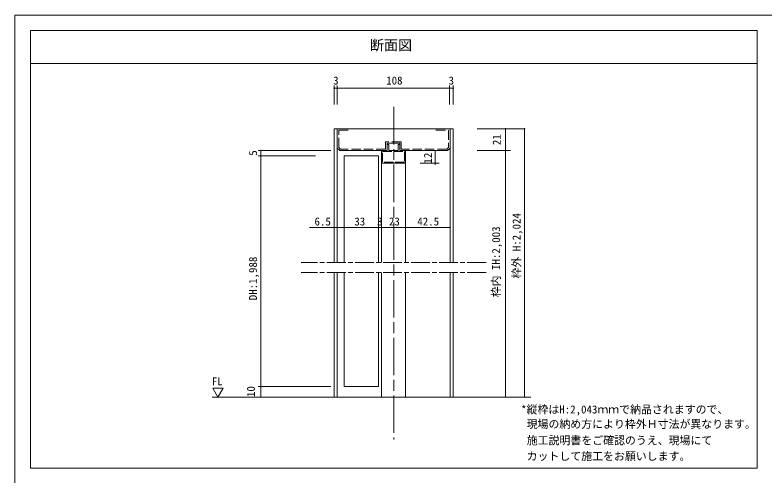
# Model space of a CAD drawing. Units: millimetres on the paper, enlarged 10 times, with parts at other scales. Extents: x -1985 to 2015, y -1370 to 1400.
# Drawn here: x -1985 to 420, y -78 to 1400 of the extents above; entities that cross this region are included whole.
import ezdxf
from ezdxf.enums import TextEntityAlignment as Align

# ---------------------------------------------------------------- set-up
doc = ezdxf.new("R2010")
doc.units = ezdxf.units.MM
doc.header["$LTSCALE"] = 10
doc.header["$PDMODE"] = 32
doc.header["$PDSIZE"] = 2
for name, pattern in [('CHAIN', [18.5, 12, -1.5, 3.5, -1.5]), ('DASHED3', [4, 3, -1]), ('USER6', [9, 6, -0.75, 1.5, -0.75])]:
    doc.linetypes.add(name, pattern=pattern)
for name, color, linetype, lineweight in [('1-1_0', 7, 'Continuous', 9), ('2-0_18', 7, 'Continuous', 9), ('8-0', 7, 'Continuous', 9)]:
    doc.layers.add(name, color=color, linetype=linetype, lineweight=lineweight)
doc.styles.add('ＭＳ ゴシック', font='')
doc.styles.get('ＭＳ ゴシック').set_extended_font_data('MS Gothic')

msp = doc.modelspace()

# ---------------------------------------------------------------- linework, layer by layer
at = {"layer": '1-1_0'}
for p, q in [((-1935, 1350), (395, 1350)), ((-1935, 1350), (395, 1350)), ((-1935, -52.5), (-1935, 1350)), ((395, -52.5), (395, 1350)), ((395, -52.5), (395, 1350)), ((395, -52.5), (395, 1350)), ((-1935, 1245), (395, 1245)), ((395, 1245), (-1935, 1245)), ((395, -52.5), (-1935, -52.5))]:
    msp.add_line(p, q, dxfattribs=at)
msp.add_lwpolyline([(-1985, -1370), (2015, -1370), (2015, 1400), (-1985, 1400)], close=True, dxfattribs=at)
for points in [[(395, -52.5), (-1935, -52.5), (-1935, 1350)], [(-1935, 1245), (395, 1245), (-1935, 1245)]]:
    msp.add_lwpolyline(points, dxfattribs=at)
at = {"layer": '2-0_18'}
for p, q in [((-961.46, 1112.83), (-961.46, 1173.98)), ((-961.46, 1165.82), (-580, 1165.82)), ((-951.46, 1112.83), (-951.46, 1173.98)), ((-591.46, 1112.83), (-591.46, 1173.98)), ((-591.46, 1112.83), (-591.46, 1173.98)), ((-580, 1112.83), (-580, 1173.98)), ((-961.46, 1035.41), (-951.46, 1035.41)), ((-951.46, 607.18), (-951.46, 1035.41)), ((-951.46, 1035.41), (-590, 1035.41)), ((-590, 1035.41), (-590, 607.18)), ((-580, 1035.41), (-590, 1035.41)), ((-580, 607.18), (-580, 1035.41)), ((-580, 607.18), (-580, 1035.41)), ((-503.4, 1035.41), (-351.18, 1035.41)), ((-412.27, 1035.41), (-412.27, 175.64)), ((-791.46, 988.74), (-791.46, 965.41)), ((-751.46, 988.74), (-791.46, 988.74)), ((-751.46, 965.41), (-751.46, 988.74)), ((-746.46, 970.41), (-746.46, 993.74)), ((-972.46, 965.41), (-1204.84, 965.41)), ((-1196.71, 175.64), (-1196.71, 965.41)), ((-943.12, 965.41), (-951.46, 973.74)), ((-791.46, 965.41), (-943.12, 965.41)), ((-791.46, 965.41), (-809.79, 965.41)), ((-809.79, 965.41), (-791.46, 965.41)), ((-809.79, 925.41), (-809.79, 965.41)), ((-791.46, 985.41), (-791.46, 965.41)), ((-791.46, 985.41), (-786.46, 985.41)), ((-786.46, 985.41), (-791.46, 985.41)), ((-786.46, 985.41), (-786.46, 965.41)), ((-756.46, 985.41), (-756.46, 965.41)), ((-751.46, 985.41), (-756.46, 985.41)), ((-756.46, 985.41), (-751.46, 985.41)), ((-751.46, 985.41), (-751.46, 965.41)), ((-751.46, 965.41), (-733.12, 965.41)), ((-751.46, 965.41), (-733.12, 965.41)), ((-598.33, 965.41), (-751.46, 965.41)), ((-733.12, 965.41), (-733.12, 925.41)), ((-637.69, 965.41), (-637.69, 919.4)), ((-590, 973.74), (-598.33, 965.41)), ((-503.4, 965.41), (-412.27, 965.41)), ((-412.27, 965.41), (-396.34, 965.41)), ((-1021.26, 948.74), (-1204.84, 948.74)), ((-929.79, 948.74), (-929.79, 607.18)), ((-771.46, 925.41), (-809.79, 925.41)), ((-809.79, 925.41), (-809.79, 607.18)), ((-733.12, 925.41), (-771.46, 925.41)), ((-733.12, 925.41), (-733.12, 607.18)), ((-685.69, 925.41), (-625.07, 925.41)), ((-951.46, 761.84), (-951.46, 718.52)), ((-590, 761.84), (-590, 718.52)), ((-1040.77, 718.52), (-590, 718.52)), ((-961.46, 175.64), (-961.46, 575.15)), ((-951.46, 175.64), (-951.46, 575.15)), ((-929.79, 208.97), (-929.79, 575.15)), ((-819.79, 208.97), (-819.79, 575.15)), ((-809.79, 175.64), (-809.79, 575.15)), ((-733.12, 175.64), (-733.12, 575.15)), ((-733.12, 175.64), (-733.12, 575.15)), ((-590, 575.15), (-590, 175.64)), ((-580, 175.64), (-580, 575.15)), ((-1350.99, 204.32), (-1334.29, 175.64)), ((-1317.8, 204.32), (-1350.99, 204.32)), ((-1334.29, 175.64), (-1317.8, 204.32)), ((-972.46, 208.97), (-1204.84, 208.97)), ((-929.79, 208.97), (-819.79, 208.97)), ((-330.63, 175.64), (-1352.37, 175.64)), ((-1021.26, 175.64), (-1328.87, 175.64)), ((-1019.8, 175.64), (-1203.39, 175.64)), ((-1019.8, 175.64), (-1203.39, 175.64)), ((-503.4, 175.64), (-351.18, 175.64)), ((-503.4, 175.64), (-330.63, 175.64)), ((-503.4, 175.64), (-330.63, 175.64)), ((-503.4, 175.64), (-330.63, 175.64))]:
    msp.add_line(p, q, dxfattribs=at)
at = {"layer": '2-0_18', "linetype": 'CHAIN'}
msp.add_line((-770.73, 1105.34), (-770.73, 39.37), dxfattribs=at)
msp.add_line((-770.73, 1105.34), (-770.73, 39.37), dxfattribs=at)
msp.add_line((-770.73, 1105.34), (-770.73, 39.37), dxfattribs=at)
msp.add_line((-770.73, 1105.34), (-770.73, 39.37), dxfattribs=at)
at = {"layer": '2-0_18', "linetype": 'DASHED3'}
for p, q in [((-946.46, 1030.41), (-906.46, 1030.41)), ((-946.46, 975.81), (-946.46, 1030.41)), ((-635, 1030.41), (-595, 1030.41)), ((-595, 1030.41), (-595, 975.81)), ((-796.46, 993.74), (-796.46, 970.41)), ((-746.46, 993.74), (-796.46, 993.74)), ((-941.05, 970.41), (-946.46, 975.81)), ((-796.46, 970.41), (-941.05, 970.41)), ((-806.46, 962.07), (-771.46, 962.07)), ((-806.46, 928.74), (-806.46, 962.07)), ((-771.46, 962.07), (-736.46, 962.07)), ((-600.4, 970.41), (-746.46, 970.41)), ((-736.46, 962.07), (-736.46, 928.74)), ((-595, 975.81), (-600.4, 970.41)), ((-771.46, 928.74), (-806.46, 928.74)), ((-736.46, 928.74), (-771.46, 928.74))]:
    msp.add_line(p, q, dxfattribs=at)
at = {"layer": '2-0_18', "linetype": 'USER6'}
for p, q in [((-474.55, 607.18), (-1066.9, 607.18)), ((-474.55, 575.15), (-1066.9, 575.15))]:
    msp.add_line(p, q, dxfattribs=at)
at = {"layer": '2-0_18'}
for points in [[(-961.46, 607.18), (-961.46, 1035.41), (-771.46, 1035.41)], [(-791.46, 965.41), (-791.46, 985.41), (-791.46, 965.41)], [(-786.46, 985.41), (-786.46, 965.41), (-786.46, 985.41)], [(-786.46, 970.41), (-786.46, 965.41), (-786.46, 970.41)], [(-756.46, 965.41), (-786.46, 965.41), (-756.46, 965.41)], [(-756.46, 985.41), (-756.46, 965.41), (-756.46, 985.41)], [(-756.46, 970.41), (-756.46, 965.41), (-756.46, 970.41)], [(-751.46, 965.41), (-751.46, 985.41), (-751.46, 965.41)], [(-929.79, 948.74), (-819.79, 948.74), (-819.79, 607.18)]]:
    msp.add_lwpolyline(points, dxfattribs=at)
for p in [(-961.46, 1165.82), (-951.46, 1165.82), (-591.46, 1165.82), (-580, 1165.82), (-412.27, 1035.41), (-351.18, 1035.41), (-1196.71, 965.41), (-412.27, 965.41), (-1196.71, 948.74), (-951.46, 718.52), (-929.79, 718.52), (-819.79, 718.52), (-809.79, 718.52), (-733.12, 718.52), (-590, 718.52), (-1196.71, 208.97), (-1196.71, 175.64), (-412.27, 175.64), (-351.18, 175.64)]:
    msp.add_point(p, dxfattribs=at)
at = {"layer": '8-0'}
msp.add_line((-351.18, 1035.41), (-351.18, 175.64), dxfattribs=at)

# ---------------------------------------------------------------- texts
at = {"layer": '1-1_0', "style": 'ＭＳ ゴシック'}
msp.add_text('断面図', height=32.99, dxfattribs=at).set_placement((-846.74, 1276.98), align=Align.BOTTOM_LEFT)
at = {"layer": '2-0_18', "style": 'ＭＳ ゴシック'}
for s, p in [('3', (-964.8, 1169.42)), ('108', (-794.67, 1169.44)), ('3', (-594.63, 1169.42)), ('6.5', (-1024.52, 717.68)), ('33', (-896.82, 717.68)), ('3', (-823.76, 717.68)), ('23', (-785.83, 717.73)), ('42.5', (-694.98, 717.68)), ('FL', (-1353.95, 205.43)), ('*縦枠はH:2,043ｍｍで納品されますので、', (-362.09, 115.17)), ('現場の納め方により枠外Ｈ寸法が異なります。', (-344.31, 68.25)), ('施工説明書をご確認のうえ、現場にて', (-344.07, 15.98)), ('カットして施工をお願いします。', (-344.31, -34.72))]:
    msp.add_text(s, height=25.66, dxfattribs=at).set_placement(p, align=Align.BOTTOM_LEFT)
for s, p in [('21', (-419.91, 982.83)), ('5', (-1201.28, 948.88)), ('12', (-640.16, 923.74)), ('枠外 H:2,024', (-356.18, 555.52)), ('枠内 IH:2,003', (-421.89, 495.25)), ('DH:1,988', (-1201.28, 485.84)), ('10', (-1207.86, 175.64))]:
    msp.add_text(s, height=25.66, rotation=90, dxfattribs=at).set_placement(p, align=Align.BOTTOM_LEFT)

doc.saveas('drawing.dxf')
